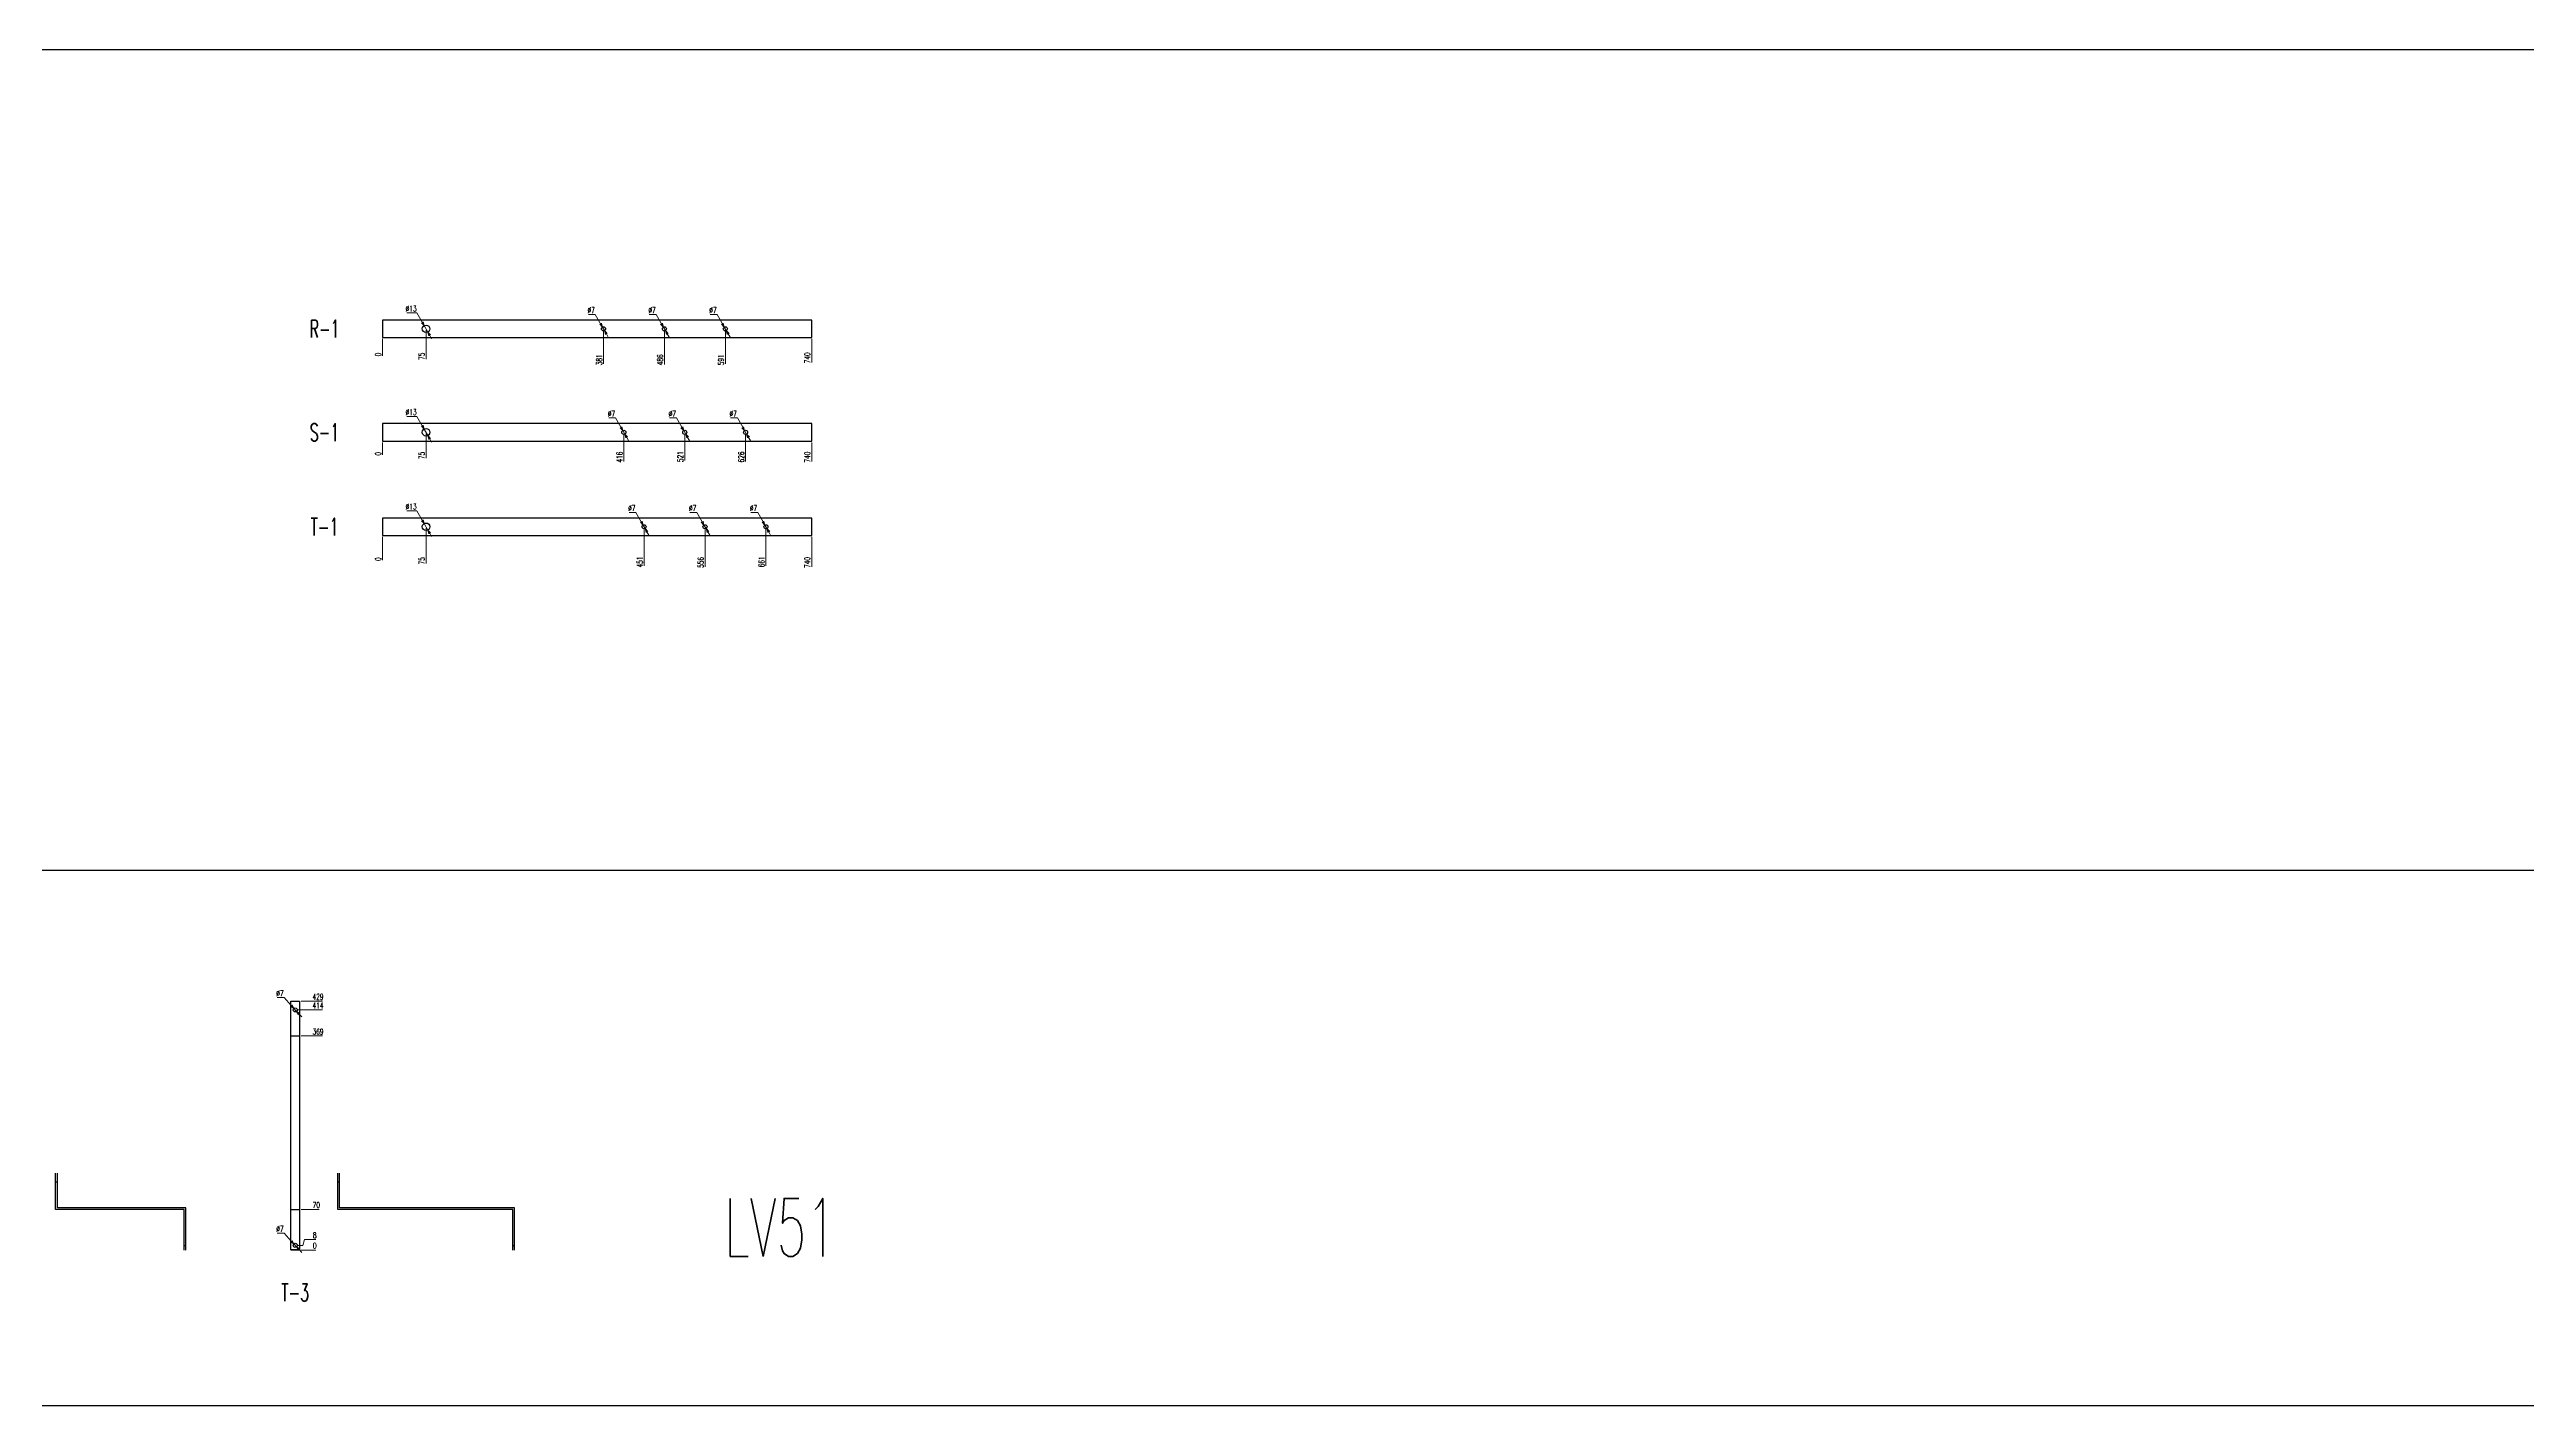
# Model space of a CAD drawing. Header units: millimetres. Extents: x 173893 to 258446, y -176540 to -123824.
# Drawn here: x 203551 to 207822, y -136282 to -133944 of the extents above; entities that cross this region are included whole.
import ezdxf
from ezdxf.enums import TextEntityAlignment as Align

# ---------------------------------------------------------------- set-up
doc = ezdxf.new("R2010")
doc.units = ezdxf.units.MM
doc.header["$LTSCALE"] = 3
for name, color, linetype in [('@.DM. NÉT CHÍNH', 7, 'Continuous'), ('@.VISIBLE', 7, 'Continuous'), ('Thiet bi', 7, 'Continuous')]:
    doc.layers.add(name, color=color, linetype=linetype)
doc.styles.add('Ann_w01', font='romans.shx', dxfattribs={"width": 0.6, "bigfont": 'chineset.shx'})
doc.dimstyles.new('Dim 01_SC05', dxfattribs={"dimscale": 5, "dimtxt": 2, "dimasz": 1.3, "dimexe": 0.5, "dimexo": 0.5, "dimgap": 0.5, "dimtad": 1, "dimtoh": 1, "dimdec": 1, "dimzin": 12, "dimdsep": 46, "dimtxsty": 'Ann_w01', "dimblk": 'OPEN30', "dimcen": 1.5, "dimclrd": 6, "dimclre": 6, "dimclrt": 3, "dimadec": 1, "dimazin": 3, "dimtm": 1e-09, "dimtfac": 1, "dimtdec": 1, "dimtmove": 0, "dimatfit": 3, "dimldrblk": 'OPEN30', "dimfxl": 1, "dimtolj": 1, "dimlwd": 20, "dimlwe": 20, "dimarcsym": 0})

# ---------------------------------------------------------------- blocks, each defined once
blk = doc.blocks.new('*D3382')
at = {"layer": '@.VISIBLE', "color": 6, "lineweight": 20, "transparency": 16777216}
blk.add_line((203984.4, -136013.6), (204010, -136013.6), dxfattribs=at)
at = {"layer": 'Defpoints', "color": 0, "transparency": 16777216}
for p in [(203974.4, -136013.6), (203981.9, -136013.6), (204003.5, -136013.6)]:
    blk.add_point(p, dxfattribs=at)
at = {"layer": '@.VISIBLE', "color": 3, "transparency": 16777216, "insert": (204008, -136006.1), "char_height": 10, "attachment_point": 5, "style": 'Ann_w01'}
blk.add_mtext('\\A1;0', dxfattribs=at)
blk = doc.blocks.new('_Open30')
at = {"color": 0, "linetype": 'ByBlock', "lineweight": -2}
for p, q in [((-1, 0.27), (0, 0)), ((0, 0), (-1, -0.27)), ((0, 0), (-1, 0))]:
    blk.add_line(p, q, dxfattribs=at)
blk = doc.blocks.new('*D3383')
at = {"layer": '@.VISIBLE', "color": 6, "lineweight": 20, "transparency": 16777216}
for p, q in [((203976.9, -136005.6), (203987.4, -136005.6)), ((203987.4, -136005.6), (203990.5, -135995.7)), ((203990.5, -135995.7), (204010, -135995.7))]:
    blk.add_line(p, q, dxfattribs=at)
at = {"layer": 'Defpoints', "color": 0, "transparency": 16777216}
for p in [(203974.4, -136005.6), (203974.4, -136013.6), (204003.5, -135995.7)]:
    blk.add_point(p, dxfattribs=at)
at = {"layer": '@.VISIBLE', "color": 3, "transparency": 16777216, "insert": (204008, -135988.2), "char_height": 10, "attachment_point": 5, "style": 'Ann_w01'}
blk.add_mtext('\\A1;8', dxfattribs=at)
blk = doc.blocks.new('*D3384')
at = {"layer": '@.VISIBLE', "color": 6, "lineweight": 20, "transparency": 16777216}
blk.add_line((203984.4, -135943.6), (204015.7, -135943.6), dxfattribs=at)
at = {"layer": 'Defpoints', "color": 0, "transparency": 16777216}
for p in [(203981.9, -135943.6), (204003.5, -135943.6), (203974.4, -136013.6)]:
    blk.add_point(p, dxfattribs=at)
at = {"layer": '@.VISIBLE', "color": 3, "transparency": 16777216, "insert": (204010.8, -135936.1), "char_height": 10, "attachment_point": 5, "style": 'Ann_w01'}
blk.add_mtext('\\A1;70', dxfattribs=at)
blk = doc.blocks.new('*D3385')
at = {"layer": '@.VISIBLE', "color": 6, "lineweight": 20, "transparency": 16777216}
blk.add_line((203984.4, -135644.6), (204021.3, -135644.6), dxfattribs=at)
at = {"layer": 'Defpoints', "color": 0, "transparency": 16777216}
for p in [(203981.9, -135644.6), (204003.6, -135644.6), (203974.4, -136013.6)]:
    blk.add_point(p, dxfattribs=at)
at = {"layer": '@.VISIBLE', "color": 3, "transparency": 16777216, "insert": (204013.7, -135637.1), "char_height": 10, "attachment_point": 5, "style": 'Ann_w01'}
blk.add_mtext('\\A1;369', dxfattribs=at)
blk = doc.blocks.new('*D3386')
at = {"layer": '@.VISIBLE', "color": 6, "lineweight": 20, "transparency": 16777216}
blk.add_line((203976.9, -135599.6), (204021.5, -135599.6), dxfattribs=at)
at = {"layer": 'Defpoints', "color": 0, "transparency": 16777216}
for p in [(203974.4, -135599.6), (204003.3, -135599.6), (203974.4, -136013.6)]:
    blk.add_point(p, dxfattribs=at)
at = {"layer": '@.VISIBLE', "color": 3, "transparency": 16777216, "insert": (204013.7, -135592.1), "char_height": 10, "attachment_point": 5, "style": 'Ann_w01'}
blk.add_mtext('\\A1;414', dxfattribs=at)
blk = doc.blocks.new('*D3387')
at = {"layer": '@.VISIBLE', "color": 6, "lineweight": 20, "transparency": 16777216}
blk.add_line((203984.4, -135584.6), (204021.3, -135584.6), dxfattribs=at)
at = {"layer": 'Defpoints', "color": 0, "transparency": 16777216}
for p in [(203981.9, -135584.6), (204003.6, -135584.6), (203974.4, -136013.6)]:
    blk.add_point(p, dxfattribs=at)
at = {"layer": '@.VISIBLE', "color": 3, "transparency": 16777216, "insert": (204013.7, -135577.1), "char_height": 10, "attachment_point": 5, "style": 'Ann_w01'}
blk.add_mtext('\\A1;429', dxfattribs=at)
blk = doc.blocks.new('*D3388')
at = {"layer": '@.VISIBLE', "color": 6, "lineweight": 20, "transparency": 16777216}
for p, q in [((203943.3, -135578.5), (203955.2, -135578.5)), ((203955.2, -135578.5), (203967.6, -135592.2)), ((203976.7, -135602.2), (203972, -135597)), ((203981.1, -135607), (203985.5, -135611.8))]:
    blk.add_line(p, q, dxfattribs=at)
at = {"layer": 'Defpoints', "color": 0, "transparency": 16777216}
for p in [(203972, -135597), (203976.7, -135602.2)]:
    blk.add_point(p, dxfattribs=at)
at = {"layer": '@.VISIBLE', "color": 6, "lineweight": 20, "transparency": 16777216, "xscale": 6.5, "yscale": 6.5, "zscale": 6.5}
for p, rotation in [((203972, -135597), 312.2401485650449), ((203976.7, -135602.2), 132.2401485650449)]:
    blk.add_blockref('_Open30', p, dxfattribs=dict(at, rotation=rotation))
at = {"layer": '@.VISIBLE', "color": 3, "transparency": 16777216, "insert": (203948, -135571), "char_height": 10, "attachment_point": 5, "style": 'Ann_w01'}
blk.add_mtext('\\A1;∅7', dxfattribs=at)
blk = doc.blocks.new('*D3389')
at = {"layer": '@.VISIBLE', "color": 6, "lineweight": 20, "transparency": 16777216}
for p, q in [((203943.3, -135984.5), (203955.2, -135984.5)), ((203955.2, -135984.5), (203967.6, -135998.2)), ((203976.7, -136008.2), (203972, -136003)), ((203981.1, -136013), (203985.5, -136017.8))]:
    blk.add_line(p, q, dxfattribs=at)
at = {"layer": 'Defpoints', "color": 0, "transparency": 16777216}
for p in [(203972, -136003), (203976.7, -136008.2)]:
    blk.add_point(p, dxfattribs=at)
at = {"layer": '@.VISIBLE', "color": 6, "lineweight": 20, "transparency": 16777216, "xscale": 6.5, "yscale": 6.5, "zscale": 6.5}
for p, rotation in [((203972, -136003), 312.2401485650611), ((203976.7, -136008.2), 132.2401485650612)]:
    blk.add_blockref('_Open30', p, dxfattribs=dict(at, rotation=rotation))
at = {"layer": '@.VISIBLE', "color": 3, "transparency": 16777216, "insert": (203948, -135977), "char_height": 10, "attachment_point": 5, "style": 'Ann_w01'}
blk.add_mtext('\\A1;∅7', dxfattribs=at)
blk = doc.blocks.new('*D3390')
at = {"layer": '@.DM. NÉT CHÍNH', "color": 6, "linetype": 'Continuous', "lineweight": 20, "transparency": 16777216}
blk.add_line((204124.9, -134442.8), (204124.9, -134471.7), dxfattribs=at)
at = {"layer": 'Defpoints', "color": 0, "linetype": 'Continuous', "transparency": 16777216}
for p in [(204124.9, -134425.3), (204124.9, -134440.3), (204124.9, -134465.2)]:
    blk.add_point(p, dxfattribs=at)
at = {"layer": '@.DM. NÉT CHÍNH', "color": 3, "linetype": 'Continuous', "transparency": 16777216, "insert": (204117.4, -134469.7), "char_height": 10, "attachment_point": 5, "rotation": 90, "style": 'Ann_w01'}
blk.add_mtext('\\A1;0', dxfattribs=at)
blk = doc.blocks.new('*D3391')
at = {"layer": '@.DM. NÉT CHÍNH', "color": 6, "linetype": 'Continuous', "lineweight": 20, "transparency": 16777216}
blk.add_line((204199.9, -134427.8), (204199.9, -134477.4), dxfattribs=at)
at = {"layer": 'Defpoints', "color": 0, "linetype": 'Continuous', "transparency": 16777216}
for p in [(204124.9, -134425.3), (204199.9, -134425.3), (204199.9, -134465.2)]:
    blk.add_point(p, dxfattribs=at)
at = {"layer": '@.DM. NÉT CHÍNH', "color": 3, "linetype": 'Continuous', "transparency": 16777216, "insert": (204192.4, -134472.6), "char_height": 10, "attachment_point": 5, "rotation": 90, "style": 'Ann_w01'}
blk.add_mtext('\\A1;75', dxfattribs=at)
blk = doc.blocks.new('*D3392')
at = {"layer": '@.DM. NÉT CHÍNH', "color": 6, "linetype": 'Continuous', "lineweight": 20, "transparency": 16777216}
blk.add_line((204506, -134427.8), (204506, -134485.7), dxfattribs=at)
at = {"layer": 'Defpoints', "color": 0, "linetype": 'Continuous', "transparency": 16777216}
for p in [(204124.9, -134425.3), (204506, -134425.3), (204506, -134469.5)]:
    blk.add_point(p, dxfattribs=at)
at = {"layer": '@.DM. NÉT CHÍNH', "color": 3, "linetype": 'Continuous', "transparency": 16777216, "insert": (204498.5, -134478.8), "char_height": 10, "attachment_point": 5, "rotation": 90, "style": 'Ann_w01'}
blk.add_mtext('\\A1;381', dxfattribs=at)
blk = doc.blocks.new('*D3393')
at = {"layer": '@.DM. NÉT CHÍNH', "color": 6, "linetype": 'Continuous', "lineweight": 20, "transparency": 16777216}
blk.add_line((204611, -134427.8), (204611, -134486.6), dxfattribs=at)
at = {"layer": 'Defpoints', "color": 0, "linetype": 'Continuous', "transparency": 16777216}
for p in [(204124.9, -134425.3), (204611, -134425.3), (204611, -134468.6)]:
    blk.add_point(p, dxfattribs=at)
at = {"layer": '@.DM. NÉT CHÍNH', "color": 3, "linetype": 'Continuous', "transparency": 16777216, "insert": (204603.5, -134478.8), "char_height": 10, "attachment_point": 5, "rotation": 90, "style": 'Ann_w01'}
blk.add_mtext('\\A1;486', dxfattribs=at)
blk = doc.blocks.new('*D3394')
at = {"layer": '@.DM. NÉT CHÍNH', "color": 6, "linetype": 'Continuous', "lineweight": 20, "transparency": 16777216}
blk.add_line((204716, -134427.8), (204716, -134485.7), dxfattribs=at)
at = {"layer": 'Defpoints', "color": 0, "linetype": 'Continuous', "transparency": 16777216}
for p in [(204124.9, -134425.3), (204716, -134425.3), (204716, -134469.5)]:
    blk.add_point(p, dxfattribs=at)
at = {"layer": '@.DM. NÉT CHÍNH', "color": 3, "linetype": 'Continuous', "transparency": 16777216, "insert": (204708.5, -134478.8), "char_height": 10, "attachment_point": 5, "rotation": 90, "style": 'Ann_w01'}
blk.add_mtext('\\A1;591', dxfattribs=at)
blk = doc.blocks.new('*D3395')
at = {"layer": '@.DM. NÉT CHÍNH', "color": 6, "linetype": 'Continuous', "lineweight": 20, "transparency": 16777216}
blk.add_line((204864.9, -134442.8), (204864.9, -134483.1), dxfattribs=at)
at = {"layer": 'Defpoints', "color": 0, "linetype": 'Continuous', "transparency": 16777216}
for p in [(204124.9, -134425.3), (204864.9, -134440.3), (204864.9, -134465.2)]:
    blk.add_point(p, dxfattribs=at)
at = {"layer": '@.DM. NÉT CHÍNH', "color": 3, "linetype": 'Continuous', "transparency": 16777216, "insert": (204857.4, -134475.4), "char_height": 10, "attachment_point": 5, "rotation": 90, "style": 'Ann_w01'}
blk.add_mtext('\\A1;740', dxfattribs=at)
blk = doc.blocks.new('*D3396')
at = {"layer": '@.DM. NÉT CHÍNH', "color": 6, "linetype": 'Continuous', "lineweight": 20, "transparency": 16777216}
blk.add_line((204124.9, -134621.3), (204124.9, -134642.8), dxfattribs=at)
at = {"layer": 'Defpoints', "color": 0, "linetype": 'Continuous', "transparency": 16777216}
for p in [(204124.9, -134603.8), (204124.9, -134618.8), (204124.9, -134636.3)]:
    blk.add_point(p, dxfattribs=at)
at = {"layer": '@.DM. NÉT CHÍNH', "color": 3, "linetype": 'Continuous', "transparency": 16777216, "insert": (204117.4, -134640.8), "char_height": 10, "attachment_point": 5, "rotation": 90, "style": 'Ann_w01'}
blk.add_mtext('\\A1;0', dxfattribs=at)
blk = doc.blocks.new('*D3397')
at = {"layer": '@.DM. NÉT CHÍNH', "color": 6, "linetype": 'Continuous', "lineweight": 20, "transparency": 16777216}
blk.add_line((204199.9, -134606.3), (204199.9, -134648.5), dxfattribs=at)
at = {"layer": 'Defpoints', "color": 0, "linetype": 'Continuous', "transparency": 16777216}
for p in [(204124.9, -134603.8), (204199.9, -134603.8), (204199.9, -134636.3)]:
    blk.add_point(p, dxfattribs=at)
at = {"layer": '@.DM. NÉT CHÍNH', "color": 3, "linetype": 'Continuous', "transparency": 16777216, "insert": (204192.4, -134643.7), "char_height": 10, "attachment_point": 5, "rotation": 90, "style": 'Ann_w01'}
blk.add_mtext('\\A1;75', dxfattribs=at)
blk = doc.blocks.new('*D3398')
at = {"layer": '@.DM. NÉT CHÍNH', "color": 6, "linetype": 'Continuous', "lineweight": 20, "transparency": 16777216}
blk.add_line((204541, -134606.3), (204541, -134654.3), dxfattribs=at)
at = {"layer": 'Defpoints', "color": 0, "linetype": 'Continuous', "transparency": 16777216}
for p in [(204124.9, -134603.8), (204541, -134603.8), (204541, -134636.3)]:
    blk.add_point(p, dxfattribs=at)
at = {"layer": '@.DM. NÉT CHÍNH', "color": 3, "linetype": 'Continuous', "transparency": 16777216, "insert": (204533.5, -134646.5), "char_height": 10, "attachment_point": 5, "rotation": 90, "style": 'Ann_w01'}
blk.add_mtext('\\A1;416', dxfattribs=at)
blk = doc.blocks.new('*D3399')
at = {"layer": '@.DM. NÉT CHÍNH', "color": 6, "linetype": 'Continuous', "lineweight": 20, "transparency": 16777216}
blk.add_line((204646, -134606.3), (204646, -134652.5), dxfattribs=at)
at = {"layer": 'Defpoints', "color": 0, "linetype": 'Continuous', "transparency": 16777216}
for p in [(204124.9, -134603.8), (204646, -134603.8), (204646, -134636.3)]:
    blk.add_point(p, dxfattribs=at)
at = {"layer": '@.DM. NÉT CHÍNH', "color": 3, "linetype": 'Continuous', "transparency": 16777216, "insert": (204638.5, -134645.7), "char_height": 10, "attachment_point": 5, "rotation": 90, "style": 'Ann_w01'}
blk.add_mtext('\\A1;521', dxfattribs=at)
blk = doc.blocks.new('*D3400')
at = {"layer": '@.DM. NÉT CHÍNH', "color": 6, "linetype": 'Continuous', "lineweight": 20, "transparency": 16777216}
blk.add_line((204751, -134606.3), (204751, -134654), dxfattribs=at)
at = {"layer": 'Defpoints', "color": 0, "linetype": 'Continuous', "transparency": 16777216}
for p in [(204124.9, -134603.8), (204751, -134603.8), (204751, -134636.3)]:
    blk.add_point(p, dxfattribs=at)
at = {"layer": '@.DM. NÉT CHÍNH', "color": 3, "linetype": 'Continuous', "transparency": 16777216, "insert": (204743.5, -134646.4), "char_height": 10, "attachment_point": 5, "rotation": 90, "style": 'Ann_w01'}
blk.add_mtext('\\A1;626', dxfattribs=at)
blk = doc.blocks.new('*D3401')
at = {"layer": '@.DM. NÉT CHÍNH', "color": 6, "linetype": 'Continuous', "lineweight": 20, "transparency": 16777216}
blk.add_line((204864.9, -134621.3), (204864.9, -134654.3), dxfattribs=at)
at = {"layer": 'Defpoints', "color": 0, "linetype": 'Continuous', "transparency": 16777216}
for p in [(204124.9, -134603.8), (204864.9, -134618.8), (204864.9, -134636.3)]:
    blk.add_point(p, dxfattribs=at)
at = {"layer": '@.DM. NÉT CHÍNH', "color": 3, "linetype": 'Continuous', "transparency": 16777216, "insert": (204857.4, -134646.5), "char_height": 10, "attachment_point": 5, "rotation": 90, "style": 'Ann_w01'}
blk.add_mtext('\\A1;740', dxfattribs=at)
blk = doc.blocks.new('*D3402')
at = {"layer": '@.DM. NÉT CHÍNH', "color": 6, "linetype": 'Continuous', "lineweight": 20, "transparency": 16777216}
blk.add_line((204124.9, -134784.1), (204124.9, -134824.4), dxfattribs=at)
at = {"layer": 'Defpoints', "color": 0, "linetype": 'Continuous', "transparency": 16777216}
for p in [(204124.9, -134766.6), (204124.9, -134781.6), (204124.9, -134817.9)]:
    blk.add_point(p, dxfattribs=at)
at = {"layer": '@.DM. NÉT CHÍNH', "color": 3, "linetype": 'Continuous', "transparency": 16777216, "insert": (204117.4, -134822.4), "char_height": 10, "attachment_point": 5, "rotation": 90, "style": 'Ann_w01'}
blk.add_mtext('\\A1;0', dxfattribs=at)
blk = doc.blocks.new('*D3403')
at = {"layer": '@.DM. NÉT CHÍNH', "color": 6, "linetype": 'Continuous', "lineweight": 20, "transparency": 16777216}
blk.add_line((204199.9, -134769.1), (204199.9, -134830.1), dxfattribs=at)
at = {"layer": 'Defpoints', "color": 0, "linetype": 'Continuous', "transparency": 16777216}
for p in [(204124.9, -134766.6), (204199.9, -134766.6), (204199.9, -134817.9)]:
    blk.add_point(p, dxfattribs=at)
at = {"layer": '@.DM. NÉT CHÍNH', "color": 3, "linetype": 'Continuous', "transparency": 16777216, "insert": (204192.4, -134825.3), "char_height": 10, "attachment_point": 5, "rotation": 90, "style": 'Ann_w01'}
blk.add_mtext('\\A1;75', dxfattribs=at)
blk = doc.blocks.new('*D3404')
at = {"layer": '@.DM. NÉT CHÍNH', "color": 6, "linetype": 'Continuous', "lineweight": 20, "transparency": 16777216}
blk.add_line((204576, -134769.1), (204576, -134834.1), dxfattribs=at)
at = {"layer": 'Defpoints', "color": 0, "linetype": 'Continuous', "transparency": 16777216}
for p in [(204124.9, -134766.6), (204576, -134766.6), (204576, -134817.9)]:
    blk.add_point(p, dxfattribs=at)
at = {"layer": '@.DM. NÉT CHÍNH', "color": 3, "linetype": 'Continuous', "transparency": 16777216, "insert": (204568.5, -134827.3), "char_height": 10, "attachment_point": 5, "rotation": 90, "style": 'Ann_w01'}
blk.add_mtext('\\A1;451', dxfattribs=at)
blk = doc.blocks.new('*D3405')
at = {"layer": '@.DM. NÉT CHÍNH', "color": 6, "linetype": 'Continuous', "lineweight": 20, "transparency": 16777216}
blk.add_line((204681, -134769.1), (204681, -134835.8), dxfattribs=at)
at = {"layer": 'Defpoints', "color": 0, "linetype": 'Continuous', "transparency": 16777216}
for p in [(204124.9, -134766.6), (204681, -134766.6), (204681, -134817.9)]:
    blk.add_point(p, dxfattribs=at)
at = {"layer": '@.DM. NÉT CHÍNH', "color": 3, "linetype": 'Continuous', "transparency": 16777216, "insert": (204673.5, -134828.1), "char_height": 10, "attachment_point": 5, "rotation": 90, "style": 'Ann_w01'}
blk.add_mtext('\\A1;556', dxfattribs=at)
blk = doc.blocks.new('*D3406')
at = {"layer": '@.DM. NÉT CHÍNH', "color": 6, "linetype": 'Continuous', "lineweight": 20, "transparency": 16777216}
blk.add_line((204786, -134769.1), (204786, -134833.8), dxfattribs=at)
at = {"layer": 'Defpoints', "color": 0, "linetype": 'Continuous', "transparency": 16777216}
for p in [(204124.9, -134766.6), (204786, -134766.6), (204786, -134817.9)]:
    blk.add_point(p, dxfattribs=at)
at = {"layer": '@.DM. NÉT CHÍNH', "color": 3, "linetype": 'Continuous', "transparency": 16777216, "insert": (204778.5, -134827.1), "char_height": 10, "attachment_point": 5, "rotation": 90, "style": 'Ann_w01'}
blk.add_mtext('\\A1;661', dxfattribs=at)
blk = doc.blocks.new('*D3407')
at = {"layer": '@.DM. NÉT CHÍNH', "color": 6, "linetype": 'Continuous', "lineweight": 20, "transparency": 16777216}
blk.add_line((204864.9, -134784.1), (204864.9, -134835.8), dxfattribs=at)
at = {"layer": 'Defpoints', "color": 0, "linetype": 'Continuous', "transparency": 16777216}
for p in [(204124.9, -134766.6), (204864.9, -134781.6), (204864.9, -134817.9)]:
    blk.add_point(p, dxfattribs=at)
at = {"layer": '@.DM. NÉT CHÍNH', "color": 3, "linetype": 'Continuous', "transparency": 16777216, "insert": (204857.4, -134828.1), "char_height": 10, "attachment_point": 5, "rotation": 90, "style": 'Ann_w01'}
blk.add_mtext('\\A1;740', dxfattribs=at)
blk = doc.blocks.new('*D3408')
at = {"layer": '@.DM. NÉT CHÍNH', "color": 6, "linetype": 'Continuous', "lineweight": 20, "transparency": 16777216}
for p, q in [((204759.9, -134741.9), (204771.8, -134741.9)), ((204771.8, -134741.9), (204781, -134757.9)), ((204787.7, -134769.7), (204784.2, -134763.6)), ((204790.9, -134775.3), (204794.1, -134780.9))]:
    blk.add_line(p, q, dxfattribs=at)
at = {"layer": 'Defpoints', "color": 0, "linetype": 'Continuous', "transparency": 16777216}
for p in [(204784.2, -134763.6), (204787.7, -134769.7)]:
    blk.add_point(p, dxfattribs=at)
at = {"layer": '@.DM. NÉT CHÍNH', "color": 6, "linetype": 'Continuous', "lineweight": 20, "transparency": 16777216, "xscale": 6.5, "yscale": 6.5, "zscale": 6.5}
for p, rotation in [((204784.2, -134763.6), 299.7544557831918), ((204787.7, -134769.7), 119.7544557831918)]:
    blk.add_blockref('_Open30', p, dxfattribs=dict(at, rotation=rotation))
at = {"layer": '@.DM. NÉT CHÍNH', "color": 3, "linetype": 'Continuous', "transparency": 16777216, "insert": (204764.6, -134734.4), "char_height": 10, "attachment_point": 5, "style": 'Ann_w01'}
blk.add_mtext('\\A1;∅7', dxfattribs=at)
blk = doc.blocks.new('*D3409')
at = {"layer": '@.DM. NÉT CHÍNH', "color": 6, "linetype": 'Continuous', "lineweight": 20, "transparency": 16777216}
for p, q in [((204654.9, -134741.9), (204666.8, -134741.9)), ((204666.8, -134741.9), (204676, -134757.9)), ((204682.7, -134769.7), (204679.2, -134763.6)), ((204685.9, -134775.3), (204689.1, -134780.9))]:
    blk.add_line(p, q, dxfattribs=at)
at = {"layer": 'Defpoints', "color": 0, "linetype": 'Continuous', "transparency": 16777216}
for p in [(204679.2, -134763.6), (204682.7, -134769.7)]:
    blk.add_point(p, dxfattribs=at)
at = {"layer": '@.DM. NÉT CHÍNH', "color": 6, "linetype": 'Continuous', "lineweight": 20, "transparency": 16777216, "xscale": 6.5, "yscale": 6.5, "zscale": 6.5}
for p, rotation in [((204679.2, -134763.6), 299.7544557843736), ((204682.7, -134769.7), 119.7544557843736)]:
    blk.add_blockref('_Open30', p, dxfattribs=dict(at, rotation=rotation))
at = {"layer": '@.DM. NÉT CHÍNH', "color": 3, "linetype": 'Continuous', "transparency": 16777216, "insert": (204659.6, -134734.4), "char_height": 10, "attachment_point": 5, "style": 'Ann_w01'}
blk.add_mtext('\\A1;∅7', dxfattribs=at)
blk = doc.blocks.new('*D3410')
at = {"layer": '@.DM. NÉT CHÍNH', "color": 6, "linetype": 'Continuous', "lineweight": 20, "transparency": 16777216}
for p, q in [((204549.9, -134741.9), (204561.8, -134741.9)), ((204561.8, -134741.9), (204571, -134757.9)), ((204577.7, -134769.7), (204574.2, -134763.6)), ((204580.9, -134775.3), (204584.1, -134780.9))]:
    blk.add_line(p, q, dxfattribs=at)
at = {"layer": 'Defpoints', "color": 0, "linetype": 'Continuous', "transparency": 16777216}
for p in [(204574.2, -134763.6), (204577.7, -134769.7)]:
    blk.add_point(p, dxfattribs=at)
at = {"layer": '@.DM. NÉT CHÍNH', "color": 6, "linetype": 'Continuous', "lineweight": 20, "transparency": 16777216, "xscale": 6.5, "yscale": 6.5, "zscale": 6.5}
for p, rotation in [((204574.2, -134763.6), 299.7544557842258), ((204577.7, -134769.7), 119.7544557842258)]:
    blk.add_blockref('_Open30', p, dxfattribs=dict(at, rotation=rotation))
at = {"layer": '@.DM. NÉT CHÍNH', "color": 3, "linetype": 'Continuous', "transparency": 16777216, "insert": (204554.6, -134734.4), "char_height": 10, "attachment_point": 5, "style": 'Ann_w01'}
blk.add_mtext('\\A1;∅7', dxfattribs=at)
blk = doc.blocks.new('*D3411')
at = {"layer": '@.DM. NÉT CHÍNH', "color": 6, "linetype": 'Continuous', "lineweight": 20, "transparency": 16777216}
for p, q in [((204166.6, -134739.3), (204184.3, -134739.3)), ((204184.3, -134739.3), (204193.5, -134755.3)), ((204203.1, -134772.3), (204196.7, -134761)), ((204206.4, -134777.9), (204209.6, -134783.5))]:
    blk.add_line(p, q, dxfattribs=at)
at = {"layer": 'Defpoints', "color": 0, "linetype": 'Continuous', "transparency": 16777216}
for p in [(204196.7, -134761), (204203.1, -134772.3)]:
    blk.add_point(p, dxfattribs=at)
at = {"layer": '@.DM. NÉT CHÍNH', "color": 6, "linetype": 'Continuous', "lineweight": 20, "transparency": 16777216, "xscale": 6.5, "yscale": 6.5, "zscale": 6.5}
for p, rotation in [((204196.7, -134761), 299.7544557835009), ((204203.1, -134772.3), 119.7544557835009)]:
    blk.add_blockref('_Open30', p, dxfattribs=dict(at, rotation=rotation))
at = {"layer": '@.DM. NÉT CHÍNH', "color": 3, "linetype": 'Continuous', "transparency": 16777216, "insert": (204174.2, -134731.8), "char_height": 10, "attachment_point": 5, "style": 'Ann_w01'}
blk.add_mtext('\\A1;∅13', dxfattribs=at)
blk = doc.blocks.new('*D3412')
at = {"layer": '@.DM. NÉT CHÍNH', "color": 6, "linetype": 'Continuous', "lineweight": 20, "transparency": 16777216}
for p, q in [((204724.9, -134579), (204736.8, -134579)), ((204736.8, -134579), (204746, -134595.1)), ((204752.7, -134606.8), (204749.2, -134600.7)), ((204755.9, -134612.4), (204759.1, -134618.1))]:
    blk.add_line(p, q, dxfattribs=at)
at = {"layer": 'Defpoints', "color": 0, "linetype": 'Continuous', "transparency": 16777216}
for p in [(204749.2, -134600.7), (204752.7, -134606.8)]:
    blk.add_point(p, dxfattribs=at)
at = {"layer": '@.DM. NÉT CHÍNH', "color": 6, "linetype": 'Continuous', "lineweight": 20, "transparency": 16777216, "xscale": 6.5, "yscale": 6.5, "zscale": 6.5}
for p, rotation in [((204749.2, -134600.7), 299.7544557846691), ((204752.7, -134606.8), 119.7544557846691)]:
    blk.add_blockref('_Open30', p, dxfattribs=dict(at, rotation=rotation))
at = {"layer": '@.DM. NÉT CHÍNH', "color": 3, "linetype": 'Continuous', "transparency": 16777216, "insert": (204729.6, -134571.5), "char_height": 10, "attachment_point": 5, "style": 'Ann_w01'}
blk.add_mtext('\\A1;∅7', dxfattribs=at)
blk = doc.blocks.new('*D3413')
at = {"layer": '@.DM. NÉT CHÍNH', "color": 6, "linetype": 'Continuous', "lineweight": 20, "transparency": 16777216}
for p, q in [((204619.9, -134579), (204631.8, -134579)), ((204631.8, -134579), (204641, -134595.1)), ((204647.7, -134606.8), (204644.2, -134600.7)), ((204650.9, -134612.4), (204654.1, -134618.1))]:
    blk.add_line(p, q, dxfattribs=at)
at = {"layer": 'Defpoints', "color": 0, "linetype": 'Continuous', "transparency": 16777216}
for p in [(204644.2, -134600.7), (204647.7, -134606.8)]:
    blk.add_point(p, dxfattribs=at)
at = {"layer": '@.DM. NÉT CHÍNH', "color": 6, "linetype": 'Continuous', "lineweight": 20, "transparency": 16777216, "xscale": 6.5, "yscale": 6.5, "zscale": 6.5}
for p, rotation in [((204644.2, -134600.7), 299.7544557832507), ((204647.7, -134606.8), 119.7544557832507)]:
    blk.add_blockref('_Open30', p, dxfattribs=dict(at, rotation=rotation))
at = {"layer": '@.DM. NÉT CHÍNH', "color": 3, "linetype": 'Continuous', "transparency": 16777216, "insert": (204624.6, -134571.5), "char_height": 10, "attachment_point": 5, "style": 'Ann_w01'}
blk.add_mtext('\\A1;∅7', dxfattribs=at)
blk = doc.blocks.new('*D3414')
at = {"layer": '@.DM. NÉT CHÍNH', "color": 6, "linetype": 'Continuous', "lineweight": 20, "transparency": 16777216}
for p, q in [((204514.9, -134579), (204526.8, -134579)), ((204526.8, -134579), (204536, -134595.1)), ((204542.7, -134606.8), (204539.2, -134600.7)), ((204545.9, -134612.4), (204549.1, -134618.1))]:
    blk.add_line(p, q, dxfattribs=at)
at = {"layer": 'Defpoints', "color": 0, "linetype": 'Continuous', "transparency": 16777216}
for p in [(204539.2, -134600.7), (204542.7, -134606.8)]:
    blk.add_point(p, dxfattribs=at)
at = {"layer": '@.DM. NÉT CHÍNH', "color": 6, "linetype": 'Continuous', "lineweight": 20, "transparency": 16777216, "xscale": 6.5, "yscale": 6.5, "zscale": 6.5}
for p, rotation in [((204539.2, -134600.7), 299.7544557832507), ((204542.7, -134606.8), 119.7544557832507)]:
    blk.add_blockref('_Open30', p, dxfattribs=dict(at, rotation=rotation))
at = {"layer": '@.DM. NÉT CHÍNH', "color": 3, "linetype": 'Continuous', "transparency": 16777216, "insert": (204519.6, -134571.5), "char_height": 10, "attachment_point": 5, "style": 'Ann_w01'}
blk.add_mtext('\\A1;∅7', dxfattribs=at)
blk = doc.blocks.new('*D3415')
at = {"layer": '@.DM. NÉT CHÍNH', "color": 6, "linetype": 'Continuous', "lineweight": 20, "transparency": 16777216}
for p, q in [((204166.6, -134576.4), (204184.3, -134576.4)), ((204184.3, -134576.4), (204193.5, -134592.5)), ((204203.1, -134609.4), (204196.7, -134598.1)), ((204206.4, -134615), (204209.6, -134620.7))]:
    blk.add_line(p, q, dxfattribs=at)
at = {"layer": 'Defpoints', "color": 0, "linetype": 'Continuous', "transparency": 16777216}
for p in [(204196.7, -134598.1), (204203.1, -134609.4)]:
    blk.add_point(p, dxfattribs=at)
at = {"layer": '@.DM. NÉT CHÍNH', "color": 6, "linetype": 'Continuous', "lineweight": 20, "transparency": 16777216, "xscale": 6.5, "yscale": 6.5, "zscale": 6.5}
for p, rotation in [((204196.7, -134598.1), 299.7544557832144), ((204203.1, -134609.4), 119.7544557832145)]:
    blk.add_blockref('_Open30', p, dxfattribs=dict(at, rotation=rotation))
at = {"layer": '@.DM. NÉT CHÍNH', "color": 3, "linetype": 'Continuous', "transparency": 16777216, "insert": (204174.2, -134568.9), "char_height": 10, "attachment_point": 5, "style": 'Ann_w01'}
blk.add_mtext('\\A1;∅13', dxfattribs=at)
blk = doc.blocks.new('*D3416')
at = {"layer": '@.DM. NÉT CHÍNH', "color": 6, "linetype": 'Continuous', "lineweight": 20, "transparency": 16777216}
for p, q in [((204689.9, -134400.6), (204701.8, -134400.6)), ((204701.8, -134400.6), (204711, -134416.7)), ((204717.7, -134428.4), (204714.2, -134422.3)), ((204720.9, -134434), (204724.1, -134439.7))]:
    blk.add_line(p, q, dxfattribs=at)
at = {"layer": 'Defpoints', "color": 0, "linetype": 'Continuous', "transparency": 16777216}
for p in [(204714.2, -134422.3), (204717.7, -134428.4)]:
    blk.add_point(p, dxfattribs=at)
at = {"layer": '@.DM. NÉT CHÍNH', "color": 6, "linetype": 'Continuous', "lineweight": 20, "transparency": 16777216, "xscale": 6.5, "yscale": 6.5, "zscale": 6.5}
for p, rotation in [((204714.2, -134422.3), 299.7544557838712), ((204717.7, -134428.4), 119.7544557838711)]:
    blk.add_blockref('_Open30', p, dxfattribs=dict(at, rotation=rotation))
at = {"layer": '@.DM. NÉT CHÍNH', "color": 3, "linetype": 'Continuous', "transparency": 16777216, "insert": (204694.6, -134393.1), "char_height": 10, "attachment_point": 5, "style": 'Ann_w01'}
blk.add_mtext('\\A1;∅7', dxfattribs=at)
blk = doc.blocks.new('*D3417')
at = {"layer": '@.DM. NÉT CHÍNH', "color": 6, "linetype": 'Continuous', "lineweight": 20, "transparency": 16777216}
for p, q in [((204584.9, -134400.6), (204596.8, -134400.6)), ((204596.8, -134400.6), (204606, -134416.7)), ((204612.7, -134428.4), (204609.2, -134422.3)), ((204615.9, -134434), (204619.1, -134439.7))]:
    blk.add_line(p, q, dxfattribs=at)
at = {"layer": 'Defpoints', "color": 0, "linetype": 'Continuous', "transparency": 16777216}
for p in [(204609.2, -134422.3), (204612.7, -134428.4)]:
    blk.add_point(p, dxfattribs=at)
at = {"layer": '@.DM. NÉT CHÍNH', "color": 6, "linetype": 'Continuous', "lineweight": 20, "transparency": 16777216, "xscale": 6.5, "yscale": 6.5, "zscale": 6.5}
for p, rotation in [((204609.2, -134422.3), 299.754455784285), ((204612.7, -134428.4), 119.754455784285)]:
    blk.add_blockref('_Open30', p, dxfattribs=dict(at, rotation=rotation))
at = {"layer": '@.DM. NÉT CHÍNH', "color": 3, "linetype": 'Continuous', "transparency": 16777216, "insert": (204589.6, -134393.1), "char_height": 10, "attachment_point": 5, "style": 'Ann_w01'}
blk.add_mtext('\\A1;∅7', dxfattribs=at)
blk = doc.blocks.new('*D3418')
at = {"layer": '@.DM. NÉT CHÍNH', "color": 6, "linetype": 'Continuous', "lineweight": 20, "transparency": 16777216}
for p, q in [((204479.9, -134400.6), (204491.8, -134400.6)), ((204491.8, -134400.6), (204501, -134416.7)), ((204507.7, -134428.4), (204504.2, -134422.3)), ((204510.9, -134434), (204514.1, -134439.7))]:
    blk.add_line(p, q, dxfattribs=at)
at = {"layer": 'Defpoints', "color": 0, "linetype": 'Continuous', "transparency": 16777216}
for p in [(204504.2, -134422.3), (204507.7, -134428.4)]:
    blk.add_point(p, dxfattribs=at)
at = {"layer": '@.DM. NÉT CHÍNH', "color": 6, "linetype": 'Continuous', "lineweight": 20, "transparency": 16777216, "xscale": 6.5, "yscale": 6.5, "zscale": 6.5}
for p, rotation in [((204504.2, -134422.3), 299.7544557835168), ((204507.7, -134428.4), 119.7544557835168)]:
    blk.add_blockref('_Open30', p, dxfattribs=dict(at, rotation=rotation))
at = {"layer": '@.DM. NÉT CHÍNH', "color": 3, "linetype": 'Continuous', "transparency": 16777216, "insert": (204484.6, -134393.1), "char_height": 10, "attachment_point": 5, "style": 'Ann_w01'}
blk.add_mtext('\\A1;∅7', dxfattribs=at)
blk = doc.blocks.new('*D3419')
at = {"layer": '@.DM. NÉT CHÍNH', "color": 6, "linetype": 'Continuous', "lineweight": 20, "transparency": 16777216}
for p, q in [((204166.6, -134398), (204184.3, -134398)), ((204184.3, -134398), (204193.5, -134414.1)), ((204203.1, -134431), (204196.7, -134419.7)), ((204206.4, -134436.6), (204209.6, -134442.3))]:
    blk.add_line(p, q, dxfattribs=at)
at = {"layer": 'Defpoints', "color": 0, "linetype": 'Continuous', "transparency": 16777216}
for p in [(204196.7, -134419.7), (204203.1, -134431)]:
    blk.add_point(p, dxfattribs=at)
at = {"layer": '@.DM. NÉT CHÍNH', "color": 6, "linetype": 'Continuous', "lineweight": 20, "transparency": 16777216, "xscale": 6.5, "yscale": 6.5, "zscale": 6.5}
for p, rotation in [((204196.7, -134419.7), 299.7544557836122), ((204203.1, -134431), 119.7544557836122)]:
    blk.add_blockref('_Open30', p, dxfattribs=dict(at, rotation=rotation))
at = {"layer": '@.DM. NÉT CHÍNH', "color": 3, "linetype": 'Continuous', "transparency": 16777216, "insert": (204174.2, -134390.5), "char_height": 10, "attachment_point": 5, "style": 'Ann_w01'}
blk.add_mtext('\\A1;∅13', dxfattribs=at)

msp = doc.modelspace()

# ---------------------------------------------------------------- linework, layer by layer
at = {"layer": '@.DM. NÉT CHÍNH', "linetype": 'Continuous'}
for p, q in [((201737.57, -133943.76), (210479.46, -133943.76)), ((201737.57, -135358.63), (210479.46, -135358.63)), ((201737.57, -136281.64), (210479.46, -136281.64))]:
    msp.add_line(p, q, dxfattribs=at)
at = {"layer": '@.VISIBLE', "color": 2}
for p, q in [((203561.3, -135896.03), (203564.3, -135896.03)), ((203782.8, -136006.03), (203785.8, -136006.03))]:
    msp.add_line(p, q, dxfattribs=at)
at = {"layer": '@.VISIBLE', "color": 4}
for p, q in [((204047.9, -135896.03), (204050.9, -135896.03)), ((203966.87, -136013.59), (203981.87, -136013.59)), ((204349.4, -136006.03), (204352.4, -136006.03))]:
    msp.add_line(p, q, dxfattribs=at)
at = {"layer": '@.VISIBLE', "color": 1}
msp.add_lwpolyline([(204124.95, -134440.34), (204864.95, -134440.34), (204864.95, -134410.34), (204124.95, -134410.34)], close=True, dxfattribs=at)
at = {"layer": '@.VISIBLE', "color": 2}
msp.add_lwpolyline([(204124.95, -134618.76), (204864.95, -134618.76), (204864.95, -134588.76), (204124.95, -134588.76)], close=True, dxfattribs=at)
at = {"layer": '@.VISIBLE', "color": 4}
for points in [[(204124.95, -134781.61), (204864.95, -134781.61), (204864.95, -134751.61), (204124.95, -134751.61)], [(203966.87, -136013.59), (203966.87, -135584.59), (203981.87, -135584.59), (203981.87, -136013.59)], [(203966.87, -136013.59), (203966.87, -135644.59), (203981.87, -135644.59), (203981.87, -136013.59)], [(203966.87, -136013.59), (203966.87, -135644.59), (203981.87, -135644.59), (203981.87, -136013.59)], [(203966.87, -136013.59), (203966.87, -135943.59), (203981.87, -135943.59), (203981.87, -136013.59)]]:
    msp.add_lwpolyline(points, close=True, dxfattribs=at)
at = {"layer": '@.VISIBLE', "color": 2}
for points in [[(203782.8, -136014.03), (203782.8, -135944.03), (203561.3, -135944.03), (203561.3, -135881.03)], [(203785.8, -136014.03), (203785.8, -135941.03), (203564.3, -135941.03), (203564.3, -135881.03)]]:
    msp.add_lwpolyline(points, dxfattribs=at)
at = {"layer": '@.VISIBLE', "color": 4}
for points in [[(204349.4, -136014.03), (204349.4, -135944.03), (204047.9, -135944.03), (204047.9, -135881.03)], [(204352.4, -136014.03), (204352.4, -135941.03), (204050.9, -135941.03), (204050.9, -135881.03)]]:
    msp.add_lwpolyline(points, dxfattribs=at)
at = {"layer": '@.VISIBLE', "color": 1}
msp.add_circle((204199.91, -134425.34), 6.5, dxfattribs=at)
at = {"layer": '@.VISIBLE', "color": 2}
for centre, radius in [((204199.91, -134603.76), 6.5), ((204540.95, -134603.76), 3.5), ((204645.95, -134603.76), 3.5), ((204750.95, -134603.76), 3.5)]:
    msp.add_circle(centre, radius, dxfattribs=at)
at = {"layer": '@.VISIBLE', "color": 4}
for centre, radius in [((204199.91, -134766.61), 6.5), ((204575.95, -134766.61), 3.5), ((204680.95, -134766.61), 3.5), ((204785.95, -134766.61), 3.5), ((203974.37, -135599.59), 3.5), ((203974.37, -136005.59), 3.5)]:
    msp.add_circle(centre, radius, dxfattribs=at)
at = {"layer": 'Thiet bi', "color": 1}
for centre in [(204505.95, -134425.34), (204610.95, -134425.34), (204715.95, -134425.34)]:
    msp.add_circle(centre, 3.5, dxfattribs=at)

# ---------------------------------------------------------------- texts
at = {"style": 'Ann_w01', "width": 0.6}
for s, p in [('R-1', (204024.95, -134425.34)), ('S-1', (204024.95, -134603.76)), ('T-1', (204024.95, -134766.61)), ('T-3', (203974.37, -136087.09))]:
    msp.add_text(s, height=30, dxfattribs=at).set_placement(p, align=Align.MIDDLE_CENTER)
at = {"color": 1, "style": 'Ann_w01', "width": 0.6}
msp.add_text('LV51', height=100, dxfattribs=at).set_placement((204810.72, -135974.52), align=Align.MIDDLE_CENTER)

# ---------------------------------------------------------------- dimensions: what is measured, and where the dimension line sits
at = {"layer": '@.DM. NÉT CHÍNH', "linetype": 'Continuous'}
for p1, p2, picture, middle in [((204203.13, -134430.99), (204196.68, -134419.7), '*D3419', (204174.2, -134398)), ((204507.69, -134428.38), (204504.22, -134422.3), '*D3418', (204484.6, -134400.6)), ((204612.69, -134428.38), (204609.22, -134422.3), '*D3417', (204589.6, -134400.6)), ((204717.69, -134428.38), (204714.22, -134422.3), '*D3416', (204694.6, -134400.6)), ((204203.13, -134609.4), (204196.68, -134598.11), '*D3415', (204174.2, -134576.41)), ((204542.69, -134606.79), (204539.22, -134600.72), '*D3414', (204519.6, -134579.01)), ((204647.69, -134606.79), (204644.22, -134600.72), '*D3413', (204624.6, -134579.01)), ((204752.69, -134606.79), (204749.22, -134600.72), '*D3412', (204729.6, -134579.01)), ((204203.13, -134772.26), (204196.68, -134760.97), '*D3411', (204174.2, -134739.26)), ((204577.69, -134769.65), (204574.22, -134763.57), '*D3410', (204554.6, -134741.87)), ((204682.69, -134769.65), (204679.22, -134763.57), '*D3409', (204659.6, -134741.87)), ((204787.69, -134769.65), (204784.22, -134763.57), '*D3408', (204764.6, -134741.87))]:
    dim = msp.add_diameter_dim_2p(p1=p1, p2=p2, dimstyle='Dim 01_SC05', dxfattribs=at)
    dim.commit()
    dim.dimension.update_dxf_attribs({"geometry": picture, "text_midpoint": middle, "dimtype": 163})
for feature_location, offset, origin, picture, middle in [((204124.94611786, -134440.34312832), (0, -24.85843237), (204124.94611786, -134425.34312832), '*D3390', (204117.44611786, -134469.70156069)), ((204199.91, -134425.34), (0, -39.86), (204124.95, -134425.34), '*D3391', (204192.41, -134472.56)), ((204505.95, -134425.34), (0, -44.14), (204124.95, -134425.34), '*D3392', (204498.45, -134478.84)), ((204610.95, -134425.34), (0, -43.29), (204124.95, -134425.34), '*D3393', (204603.45, -134478.84)), ((204715.95, -134425.34), (0, -44.14), (204124.95, -134425.34), '*D3394', (204708.45, -134478.84)), ((204864.95, -134440.34), (0, -24.86), (204124.95, -134425.34), '*D3395', (204857.45, -134475.42)), ((204124.94611786, -134618.75638773), (0, -17.57488454), (204124.94611786, -134603.75638773), '*D3396', (204117.44611786, -134640.83127226)), ((204199.91, -134603.76), (0, -32.57), (204124.95, -134603.76), '*D3397', (204192.41, -134643.69)), ((204540.95, -134603.76), (0, -32.57), (204124.95, -134603.76), '*D3398', (204533.45, -134646.55)), ((204645.95, -134603.76), (0, -32.57), (204124.95, -134603.76), '*D3399', (204638.45, -134645.69)), ((204750.95, -134603.76), (0, -32.57), (204124.95, -134603.76), '*D3400', (204743.45, -134646.4)), ((204864.95, -134618.76), (0, -17.57), (204124.95, -134603.76), '*D3401', (204857.45, -134646.55)), ((204124.94611786, -134781.6120334), (0, -36.28835448), (204124.94611786, -134766.6120334), '*D3402', (204117.44611786, -134822.40038789)), ((204199.91, -134766.61), (0, -51.29), (204124.95, -134766.61), '*D3403', (204192.41, -134825.26)), ((204575.95, -134766.61), (0, -51.29), (204124.95, -134766.61), '*D3404', (204568.45, -134827.26)), ((204680.95, -134766.61), (0, -51.29), (204124.95, -134766.61), '*D3405', (204673.45, -134828.11)), ((204785.95, -134766.61), (0, -51.29), (204124.95, -134766.61), '*D3406', (204778.45, -134827.11)), ((204864.95, -134781.61), (0, -36.29), (204124.95, -134766.61), '*D3407', (204857.45, -134828.11))]:
    dim = msp.add_ordinate_dim(feature_location=feature_location, offset=offset, dtype=1, origin=origin, dimstyle='Dim 01_SC05', dxfattribs=at)
    dim.commit()
    dim.dimension.update_dxf_attribs({"geometry": picture, "text_midpoint": middle})
at = {"layer": '@.VISIBLE', "color": 4}
for p1, p2, picture, middle in [((203976.72, -135602.18), (203972.02, -135596.99), '*D3388', (203948, -135578.49)), ((203976.72, -136008.18), (203972.02, -136002.99), '*D3389', (203948, -135984.49))]:
    dim = msp.add_diameter_dim_2p(p1=p1, p2=p2, dimstyle='Dim 01_SC05', dxfattribs=at)
    dim.commit()
    dim.dimension.update_dxf_attribs({"geometry": picture, "text_midpoint": middle, "dimtype": 163})
for feature_location, offset, origin, picture, middle in [((203981.87, -135584.59), (21.74, 0), (203974.37, -136013.59), '*D3387', (204013.68, -135577.09)), ((203974.37, -135599.59), (28.95, 0), (203974.37, -136013.59), '*D3386', (204013.68, -135592.09)), ((203981.87, -135644.59), (21.74, 0), (203974.37, -136013.59), '*D3385', (204013.68, -135637.09)), ((203981.87, -135943.59), (21.59, 0), (203974.37, -136013.59), '*D3384', (204010.82, -135936.09)), ((203974.37, -136005.59), (29.09, 9.89), (203974.37, -136013.59), '*D3383', (204007.97, -135988.19)), ((203981.87142062, -136013.58518352), (21.59493539, 0), (203974.37142062, -136013.58518352), '*D3382', (204007.96635601, -136006.08518352))]:
    dim = msp.add_ordinate_dim(feature_location=feature_location, offset=offset, dtype=0, origin=origin, dimstyle='Dim 01_SC05', dxfattribs=at)
    dim.commit()
    dim.dimension.update_dxf_attribs({"geometry": picture, "text_midpoint": middle})

doc.saveas('drawing.dxf')
